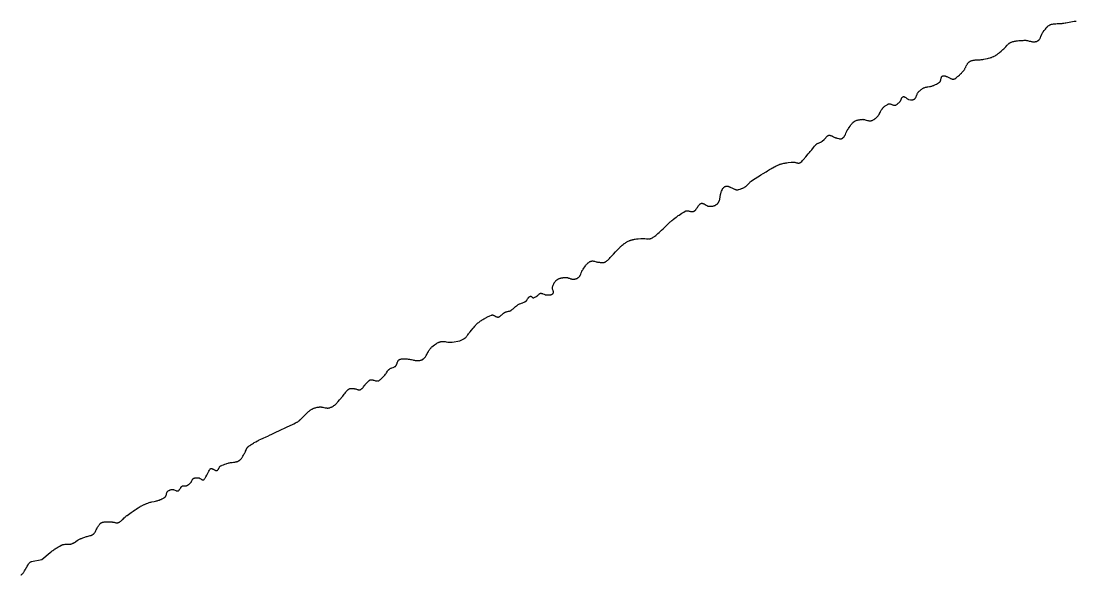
# Model space of a CAD drawing. Header units: millimetres. Extents: x 642261 to 742091, y 6812581 to 6930561.
# Drawn here: x 703291 to 705449, y 6829730 to 6830863 of the extents above; entities that cross this region are included whole.
import ezdxf

# ---------------------------------------------------------------- set-up
doc = ezdxf.new("R2010")
doc.units = ezdxf.units.MM
doc.layers.add('LimiteRegional', color=10, linetype='Continuous')

msp = doc.modelspace()

# ---------------------------------------------------------------- linework, layer by layer
at = {"layer": 'LimiteRegional', "color": 7, "linetype": 'Continuous'}
msp.add_lwpolyline([(703290.1489, 6829730.444), (703290.745, 6829730.717), (703291.043, 6829730.873), (703291.489, 6829731.1351), (703292.079, 6829731.524), (703292.453, 6829731.793), (703293.154, 6829732.355), (703293.484, 6829732.6461), (703294.104, 6829733.2491), (703294.676, 6829733.876), (703295.033, 6829734.306), (703295.696, 6829735.191), (703296.155, 6829735.874), (703296.446, 6829736.3371), (703296.996, 6829737.278), (703297.769, 6829738.715), (703298.764, 6829740.6431), (703299.275, 6829741.5981), (703300.091, 6829743.002), (703300.532, 6829743.6851), (703301.252, 6829744.679), (703301.504, 6829745.012), (703301.993, 6829745.7091), (703302.463, 6829746.44), (703303.362, 6829747.9801), (703305.111, 6829751.174), (703306.023, 6829752.718), (703306.666, 6829753.6911), (703307.001, 6829754.1541), (703307.525, 6829754.8142), (703308.014, 6829755.3611), (703308.268, 6829755.6191), (703308.661, 6829755.984), (703309.282, 6829756.4801), (703309.942, 6829756.908), (703310.289, 6829757.094), (703310.769, 6829757.311), (703311.017, 6829757.406), (703311.399, 6829757.5301), (703311.997, 6829757.6741), (703333.003, 6829761.7322), (703350.269, 6829776.411), (703351.035, 6829777.0551), (703352.588, 6829778.3171), (703354.167, 6829779.5451), (703355.234, 6829780.3461), (703357.401, 6829781.906), (703359.053, 6829783.0401), (703360.166, 6829783.7801), (703362.418, 6829785.222), (703363.557, 6829785.925), (703365.857, 6829787.2951), (703368.185, 6829788.6211), (703369.7499, 6829789.482), (703372.911, 6829791.1501), (703373.696, 6829791.5231), (703374.228, 6829791.7421), (703375.313, 6829792.1171), (703375.865, 6829792.2751), (703376.986, 6829792.537), (703378.127, 6829792.735), (703378.897, 6829792.8371), (703380.456, 6829792.98), (703381.639, 6829793.0451), (703384.025, 6829793.1061), (703387.214, 6829793.1551), (703388.796, 6829793.216), (703390.359, 6829793.331), (703391.132, 6829793.4161), (703392.151, 6829793.5631), (703392.655, 6829793.6531), (703393.403, 6829793.812), (703394.507, 6829794.107), (703395.585, 6829794.479), (703396.114, 6829794.6971), (703396.757, 6829794.9901), (703398.017, 6829795.6341), (703399.249, 6829796.3451), (703400.057, 6829796.849), (703401.649, 6829797.912), (703406.372, 6829801.246), (703407.976, 6829802.2981), (703408.792, 6829802.795), (703409.898, 6829803.418), (703410.46, 6829803.711), (703411.316, 6829804.1211), (703412.189, 6829804.4951), (703412.633, 6829804.666), (703413.962, 6829805.1551), (703416.636, 6829806.101), (703419.323, 6829807.011), (703424.719, 6829808.7571), (703425.74, 6829809.0661), (703427.804, 6829809.62), (703431.955, 6829810.6521), (703433.324, 6829811.031), (703434.003, 6829811.236), (703434.425, 6829811.3781), (703435.242, 6829811.7091), (703436.022, 6829812.1), (703436.523, 6829812.392), (703436.848, 6829812.6011), (703437.48, 6829813.0501), (703438.163, 6829813.602), (703438.602, 6829813.9961), (703439.444, 6829814.844), (703439.848, 6829815.2941), (703440.627, 6829816.2461), (703441.369, 6829817.256), (703441.846, 6829817.959), (703442.763, 6829819.424), (703443.749, 6829821.1451), (703444.385, 6829822.3241), (703445.633, 6829824.7191), (703447.297, 6829827.896), (703448.154, 6829829.4361), (703449.044, 6829830.9171), (703449.505, 6829831.6291), (703450.138, 6829832.545), (703450.464, 6829832.987), (703450.965, 6829833.627), (703451.749, 6829834.5331), (703452.4799, 6829835.277), (703452.859, 6829835.6261), (703453.446, 6829836.118), (703454.055, 6829836.5712), (703454.369, 6829836.7811), (703455.015, 6829837.17), (703455.348, 6829837.348), (703455.86, 6829837.5921), (703456.567, 6829837.875), (703456.932, 6829837.998), (703457.493, 6829838.1571), (703458.368, 6829838.34), (703459.031, 6829838.443), (703460.357, 6829838.619), (703461.686, 6829838.755), (703462.573, 6829838.8271), (703464.348, 6829838.9271), (703465.681, 6829838.969), (703468.347, 6829838.983), (703471.014, 6829838.9301), (703476.336, 6829838.734), (703476.828, 6829838.7051), (703477.813, 6829838.59), (703478.8, 6829838.4141), (703479.459, 6829838.27), (703480.776, 6829837.9461), (703482.531, 6829837.497), (703483.408, 6829837.293), (703484.72, 6829837.048), (703485.592, 6829836.943), (703486.027, 6829836.9121), (703486.678, 6829836.8991), (703487.544, 6829836.949), (703487.976, 6829837.006), (703488.622, 6829837.138), (703489.266, 6829837.329), (703489.587, 6829837.448), (703490.405, 6829837.794), (703490.936, 6829838.0431), (703491.964, 6829838.583), (703492.463, 6829838.8721), (703493.432, 6829839.485), (703494.366, 6829840.1412), (703494.971, 6829840.6), (703496.146, 6829841.561), (703496.999, 6829842.316), (703497.558, 6829842.832), (703498.655, 6829843.888), (703501.866, 6829847.1459), (703503.486, 6829848.752), (703504.5929, 6829849.7871), (703505.158, 6829850.2891), (703506.0231, 6829851.0191), (703506.913, 6829851.7171), (703507.369, 6829852.052), (703515.604, 6829857.971), (703519.762, 6829860.899), (703522.562, 6829862.822), (703523.973, 6829863.773), (703526.104, 6829865.182), (703528.776, 6829866.883), (703530.124, 6829867.7091), (703532.162, 6829868.9161), (703534.22, 6829870.086), (703535.256, 6829870.656), (703537.343, 6829871.7671), (703538.394, 6829872.308), (703539.98, 6829873.1011), (703542.113, 6829874.1231), (703543.188, 6829874.62), (703544.8089, 6829875.3451), (703547.264, 6829876.391), (703548.098, 6829876.724), (703549.782, 6829877.338), (703551.483, 6829877.888), (703552.626, 6829878.2241), (703554.93, 6829878.8391), (703556.089, 6829879.1231), (703558.418, 6829879.6581), (703563.092, 6829880.6871), (703565.425, 6829881.2271), (703567.746, 6829881.8171), (703568.901, 6829882.1381), (703570.622, 6829882.661), (703572.232, 6829883.201), (703573.295, 6829883.585), (703575.397, 6829884.4071), (703576.437, 6829884.845), (703578.494, 6829885.773), (703580.519, 6829886.769), (703581.853, 6829887.47), (703582.735, 6829887.953), (703584.4811, 6829888.956), (703584.943, 6829889.265), (703585.224, 6829889.4921), (703585.401, 6829889.653), (703585.728, 6829889.995), (703585.952, 6829890.268), (703586.352, 6829890.8551), (703586.695, 6829891.489), (703586.897, 6829891.9352), (703587.248, 6829892.873), (703587.476, 6829893.609), (703587.884, 6829895.1361), (703588.242, 6829896.518), (703588.437, 6829897.2052), (703588.767, 6829898.2171), (703589.163, 6829899.193), (703589.392, 6829899.663), (703589.737, 6829900.265), (703589.929, 6829900.555), (703590.241, 6829900.9731), (703590.586, 6829901.37), (703590.772, 6829901.56), (703591.172, 6829901.9221), (703591.387, 6829902.0931), (703591.729, 6829902.3372), (703592.696, 6829902.9331), (703593.342, 6829903.2811), (703593.773, 6829903.4921), (703594.637, 6829903.868), (703595.286, 6829904.112), (703595.719, 6829904.258), (703596.586, 6829904.512), (703597.888, 6829904.8121), (703598.758, 6829904.9651), (703599.338, 6829905.0501), (703600.499, 6829905.185), (703600.89, 6829905.206), (703601.151, 6829905.2001), (703601.674, 6829905.146), (703601.936, 6829905.1), (703602.459, 6829904.972), (703602.983, 6829904.8031), (703603.332, 6829904.671), (703604.032, 6829904.37), (703607.179, 6829902.8011), (703607.877, 6829902.502), (703608.226, 6829902.3711), (703608.749, 6829902.2051), (703609.446, 6829902.0481), (703609.793, 6829902.0021), (703610.314, 6829901.9799), (703610.835, 6829902.0201), (703611.095, 6829902.0651), (703611.592, 6829902.2001), (703611.908, 6829902.32), (703612.113, 6829902.4131), (703612.509, 6829902.6291), (703612.795, 6829902.815), (703613.339, 6829903.2431), (703613.85, 6829903.738), (703614.175, 6829904.1011), (703614.793, 6829904.89), (703615.235, 6829905.5271), (703616.081, 6829906.873), (703617.184, 6829908.699), (703617.751, 6829909.572), (703618.341, 6829910.388), (703618.649, 6829910.7671), (703619.076, 6829911.235), (703619.297, 6829911.4521), (703619.639, 6829911.7521), (703620.18, 6829912.1411), (703620.56, 6829912.355), (703620.757, 6829912.4481), (703621.061, 6829912.5671), (703621.364, 6829912.66), (703621.995, 6829912.79), (703622.656, 6829912.8551), (703623.111, 6829912.87), (703624.046, 6829912.848), (703625.005, 6829912.7851), (703626.299, 6829912.6949), (703626.9441, 6829912.669), (703627.898, 6829912.681), (703628.365, 6829912.7191), (703628.975, 6829912.8121), (703629.273, 6829912.8791), (703629.71, 6829913.0089), (703630.134, 6829913.178), (703630.341, 6829913.279), (703631.283, 6829913.7951), (703631.897, 6829914.1631), (703633.094, 6829914.949), (703633.678, 6829915.3661), (703634.815, 6829916.242), (703635.915, 6829917.17), (703636.629, 6829917.8131), (703638.013, 6829919.1481), (703638.254, 6829919.408), (703638.68, 6829919.963), (703639.043, 6829920.5611), (703639.257, 6829920.9771), (703639.637, 6829921.844), (703639.981, 6829922.736), (703640.443, 6829923.9301), (703640.698, 6829924.5141), (703640.982, 6829925.082), (703641.138, 6829925.357), (703641.394, 6829925.7581), (703641.781, 6829926.265), (703641.997, 6829926.5051), (703642.353, 6829926.8451), (703642.75, 6829927.1611), (703642.966, 6829927.3081), (703643.327, 6829927.53), (703644.056, 6829927.9171), (703644.795, 6829928.233), (703645.293, 6829928.407), (703645.626, 6829928.5081), (703646.297, 6829928.6771), (703647.056, 6829928.819), (703647.564, 6829928.89), (703648.584, 6829928.9801), (703649.094, 6829929.005), (703650.114, 6829929.023), (703653.132, 6829928.9741), (703653.577, 6829928.943), (703653.878, 6829928.8941), (703654.484, 6829928.7331), (703654.791, 6829928.6251), (703655.408, 6829928.361), (703656.029, 6829928.0431), (703656.445, 6829927.807), (703657.278, 6829927.2951), (703658.109, 6829926.753), (703659.208, 6829926.0331), (703659.751, 6829925.695), (703660.553, 6829925.2372), (703660.947, 6829925.0392), (703661.464, 6829924.815), (703661.719, 6829924.7221), (703662.097, 6829924.6111), (703662.65, 6829924.5131), (703663.128, 6829924.5041), (703663.361, 6829924.53), (703663.704, 6829924.6101), (703664.038, 6829924.7431), (703664.201, 6829924.83), (703664.52, 6829925.049), (703664.676, 6829925.181), (703664.905, 6829925.409), (703665.24, 6829925.785), (703665.869, 6829926.5441), (703666.447, 6829927.312), (703666.808, 6829927.8291), (703667.479, 6829928.8721), (703667.946, 6829929.661), (703668.812, 6829931.254), (703670.456, 6829934.466), (703671.337, 6829936.0681), (703672.007, 6829937.246), (703673.305, 6829939.623), (703675.0109, 6829942.806), (703675.884, 6829944.387), (703676.787, 6829945.9529), (703677.254, 6829946.7281), (703677.355, 6829946.8831), (703677.574, 6829947.1571), (703677.813, 6829947.3841), (703677.983, 6829947.51), (703678.347, 6829947.706), (703678.64, 6829947.8071), (703678.845, 6829947.853), (703679.275, 6829947.8971), (703679.499, 6829947.8971), (703679.967, 6829947.8561), (703680.456, 6829947.7641), (703680.794, 6829947.678), (703681.493, 6829947.453), (703682.3109, 6829947.1281), (703682.872, 6829946.8791), (703684.021, 6829946.326), (703686.363, 6829945.1581), (703687.52, 6829944.6311), (703688.274, 6829944.33), (703688.643, 6829944.2001), (703689.186, 6829944.0352), (703689.887, 6829943.8781), (703690.225, 6829943.832), (703690.716, 6829943.8051), (703691.185, 6829943.835), (703691.411, 6829943.8741), (703691.842, 6829944), (703692.048, 6829944.09), (703692.343, 6829944.259), (703692.664, 6829944.494), (703692.868, 6829944.667), (703693.255, 6829945.0491), (703693.438, 6829945.2571), (703693.788, 6829945.7011), (703694.117, 6829946.179), (703694.3271, 6829946.513), (703694.73, 6829947.213), (703695.309, 6829948.3141), (703696.081, 6829949.8051), (703696.487, 6829950.528), (703696.918, 6829951.219), (703697.147, 6829951.548), (703697.508, 6829952.015), (703698.03, 6829952.5819), (703698.311, 6829952.8371), (703698.761, 6829953.1791), (703699.249, 6829953.468), (703699.508, 6829953.59), (703701.143, 6829954.2881), (703702.242, 6829954.743), (703704.456, 6829955.625), (703707.814, 6829956.883), (703710.072, 6829957.6751), (703711.583, 6829958.182), (703714.617, 6829959.146), (703715.437, 6829959.3801), (703715.987, 6829959.521), (703717.098, 6829959.767), (703718.783, 6829960.063), (703719.916, 6829960.2231), (703722.199, 6829960.484), (703725.253, 6829960.794), (703726.775, 6829960.97), (703728.287, 6829961.1851), (703729.0381, 6829961.3111), (703730.529, 6829961.613), (703731.267, 6829961.793), (703732.362, 6829962.1051), (703733.325, 6829962.429), (703733.801, 6829962.6101), (703734.509, 6829962.906), (703735.556, 6829963.41), (703736.583, 6829963.9922), (703737.088, 6829964.3141), (703737.657, 6829964.709), (703738.023, 6829964.9831), (703738.725, 6829965.5531), (703739.061, 6829965.8491), (703739.707, 6829966.4611), (703740.319, 6829967.099), (703740.711, 6829967.5371), (703741.455, 6829968.442), (703742.241, 6829969.4991), (703742.739, 6829970.2231), (703743.686, 6829971.709), (703744.587, 6829973.23), (703745.759, 6829975.2811), (703746.348, 6829976.305), (703747.255, 6829977.823), (703747.726, 6829978.569), (703748.047, 6829979.089), (703748.636, 6829980.164), (703749.1689, 6829981.2781), (703749.501, 6829982.0361), (703750.127, 6829983.5771), (703750.94, 6829985.6421), (703751.362, 6829986.661), (703751.807, 6829987.6611), (703752.043, 6829988.1511), (703752.546, 6829989.107), (703752.816, 6829989.5719), (703753.248, 6829990.2479), (703753.883, 6829991.1061), (703754.227, 6829991.515), (703754.783, 6829992.0991), (703755.39, 6829992.647), (703755.713, 6829992.905), (703757.325, 6829994.1151), (703758.409, 6829994.8991), (703760.596, 6829996.4181), (703761.7, 6829997.1541), (703763.926, 6829998.582), (703766.176, 6829999.955), (703767.687, 6830000.842), (703770.736, 6830002.555), (703774.202, 6830004.397), (703776.532, 6830005.583), (703778.092, 6830006.3581), (703781.226, 6830007.875), (703785.956, 6830010.0921), (703792.289, 6830013), (703795.457, 6830014.4601), (703800.198, 6830016.687), (703802.56, 6830017.8291), (703808.067, 6830020.4811), (703811.753, 6830022.216), (703819.15, 6830025.6321), (703833.965, 6830032.392), (703841.339, 6830035.82), (703846.229, 6830038.1501), (703848.664, 6830039.334), (703852.3, 6830041.1371), (703853.768, 6830041.9181), (703854.72, 6830042.474), (703855.345, 6830042.859), (703856.568, 6830043.662), (703857.466, 6830044.2921), (703858.055, 6830044.724), (703859.214, 6830045.6161), (703860.907, 6830047.0159), (703862.01, 6830047.9861), (703862.736, 6830048.647), (703864.167, 6830049.999), (703865.751, 6830051.5611), (703868.875, 6830054.766), (703871.651, 6830057.647), (703873.0559, 6830059.0791), (703875.202, 6830061.1921), (703876.668, 6830062.5671), (703877.414, 6830063.241), (703878.552, 6830064.233), (703880.108, 6830065.5151), (703880.905, 6830066.1361), (703882.125, 6830067.04), (703883.378, 6830067.9081), (703884.018, 6830068.3281), (703885.326, 6830069.136), (703885.994, 6830069.523), (703887.017, 6830070.0821), (703887.495, 6830070.3279), (703888.459, 6830070.784), (703889.431, 6830071.1941), (703890.083, 6830071.4431), (703891.396, 6830071.8921), (703892.387, 6830072.1871), (703893.051, 6830072.366), (703894.385, 6830072.688), (703896.397, 6830073.0931), (703897.744, 6830073.3251), (703900.443, 6830073.734), (703901.257, 6830073.827), (703901.801, 6830073.864), (703902.893, 6830073.8811), (703903.441, 6830073.8651), (703904.54, 6830073.787), (703905.644, 6830073.657), (703906.381, 6830073.547), (703907.859, 6830073.2831), (703910.081, 6830072.82), (703913.0451, 6830072.2001), (703914.523, 6830071.9411), (703915.997, 6830071.747), (703916.732, 6830071.681), (703917.83, 6830071.63), (703918.803, 6830071.6391), (703919.288, 6830071.665), (703920.013, 6830071.734), (703921.095, 6830071.909), (703921.813, 6830072.0781), (703922.17, 6830072.179), (703922.705, 6830072.3531), (703923.36, 6830072.5911), (703924.648, 6830073.11), (703925.906, 6830073.682), (703926.728, 6830074.093), (703927.269, 6830074.38), (703928.332, 6830074.9821), (703929.499, 6830075.705), (703930.26, 6830076.2121), (703930.759, 6830076.561), (703931.74, 6830077.2831), (703932.459, 6830077.847), (703933.855, 6830079.026), (703935.193, 6830080.2691), (703936.054, 6830081.1311), (703936.613, 6830081.7191), (703937.697, 6830082.928), (703939.306, 6830084.807), (703942.474, 6830088.58), (703948.733, 6830096.1481), (703951.893, 6830099.9151), (703952.517, 6830100.676), (703953.673, 6830102.2011), (703955.143, 6830104.2301), (703955.903, 6830105.238), (703956.713, 6830106.238), (703957.143, 6830106.734), (703958.072, 6830107.717), (703958.576, 6830108.203), (703959.391, 6830108.925), (703960.285, 6830109.637), (703960.765, 6830109.989), (703961.189, 6830110.2751), (703961.471, 6830110.446), (703962.037, 6830110.748), (703962.321, 6830110.88), (703962.887, 6830111.105), (703963.455, 6830111.2841), (703963.833, 6830111.3801), (703964.59, 6830111.5212), (703965.443, 6830111.609), (703966.0109, 6830111.633), (703967.149, 6830111.6149), (703968.287, 6830111.539), (703969.805, 6830111.402), (703970.563, 6830111.342), (703971.7, 6830111.288), (703972.269, 6830111.2872), (703972.777, 6830111.2771), (703973.115, 6830111.251), (703973.792, 6830111.157), (703974.131, 6830111.091), (703974.809, 6830110.9271), (703975.4871, 6830110.727), (703976.842, 6830110.259), (703978.65, 6830109.5931), (703979.554, 6830109.2911), (703980.457, 6830109.0371), (703980.909, 6830108.934), (703981.811, 6830108.7921), (703982.263, 6830108.7571), (703982.939, 6830108.759), (703983.54, 6830108.82), (703983.84, 6830108.873), (703984.291, 6830108.9851), (703984.966, 6830109.228), (703985.416, 6830109.444), (703985.641, 6830109.57), (703985.978, 6830109.7802), (703986.488, 6830110.131), (703987.438, 6830110.85), (703988.305, 6830111.592), (703988.842, 6830112.098), (703989.184, 6830112.4391), (703989.833, 6830113.1291), (703990.295, 6830113.654), (703991.165, 6830114.716), (703993.601, 6830117.9381), (703994.444, 6830118.9981), (703994.887, 6830119.5211), (703995.588, 6830120.2941), (703998.9899, 6830123.8671), (704000.712, 6830125.634), (704002.461, 6830127.375), (704003.348, 6830128.2341), (704003.528, 6830128.398), (704003.901, 6830128.69), (704004.29, 6830128.9381), (704004.559, 6830129.0781), (704005.117, 6830129.305), (704005.552, 6830129.43), (704005.849, 6830129.493), (704006.461, 6830129.5741), (704006.775, 6830129.594), (704007.418, 6830129.5941), (704008.078, 6830129.5461), (704008.527, 6830129.491), (704009.445, 6830129.3322), (704010.502, 6830129.089), (704011.218, 6830128.899), (704012.67, 6830128.473), (704014.622, 6830127.8811), (704015.594, 6830127.604), (704017.035, 6830127.249), (704017.976, 6830127.0731), (704018.44, 6830127.0071), (704019.124, 6830126.943), (704020.012, 6830126.9281), (704020.445, 6830126.954), (704021.079, 6830127.041), (704021.692, 6830127.1901), (704021.99, 6830127.29), (704022.567, 6830127.5421), (704022.847, 6830127.696), (704023.253, 6830127.9641), (704024.88, 6830129.199), (704025.937, 6830130.053), (704026.629, 6830130.635), (704027.988, 6830131.8291), (704028.984, 6830132.75), (704029.638, 6830133.375), (704030.925, 6830134.65), (704032.803, 6830136.6229), (704034.025, 6830137.9741), (704034.827, 6830138.8901), (704036.407, 6830140.7541), (704037.19, 6830141.7591), (704037.681, 6830142.451), (704038.608, 6830143.87), (704040.381, 6830146.743), (704041.304, 6830148.138), (704041.959, 6830149.0331), (704042.303, 6830149.4671), (704042.844, 6830150.097), (704043.231, 6830150.497), (704043.502, 6830150.748), (704044.075, 6830151.2161), (704044.375, 6830151.434), (704045.001, 6830151.8401), (704045.656, 6830152.211), (704046.108, 6830152.44), (704047.041, 6830152.865), (704047.761, 6830153.158), (704049.237, 6830153.698), (704052.21, 6830154.7271), (704053.639, 6830155.29), (704054.548, 6830155.7089), (704054.985, 6830155.9361), (704055.617, 6830156.3021), (704056.214, 6830156.702), (704056.499, 6830156.916), (704056.939, 6830157.3001), (704057.212, 6830157.58), (704057.71, 6830158.194), (704057.938, 6830158.526), (704058.358, 6830159.2311), (704058.735, 6830159.987), (704058.967, 6830160.5131), (704059.396, 6830161.6091), (704059.986, 6830163.3191), (704060.505, 6830164.8511), (704060.777, 6830165.605), (704061.219, 6830166.702), (704061.5431, 6830167.4011), (704061.716, 6830167.7391), (704061.992, 6830168.228), (704062.446, 6830168.9161), (704062.897, 6830169.477), (704063.141, 6830169.737), (704063.533, 6830170.099), (704063.956, 6830170.4261), (704064.181, 6830170.575), (704064.657, 6830170.8421), (704064.91, 6830170.961), (704065.307, 6830171.1171), (704065.721, 6830171.2571), (704066.5491, 6830171.502), (704067.378, 6830171.704), (704067.931, 6830171.8181), (704069.037, 6830172.0011), (704069.867, 6830172.1021), (704071.529, 6830172.233), (704073.191, 6830172.294), (704076.516, 6830172.342), (704077.716, 6830172.341), (704078.517, 6830172.313), (704080.118, 6830172.203), (704080.919, 6830172.1221), (704082.522, 6830171.916), (704084.125, 6830171.6611), (704085.193, 6830171.469), (704087.331, 6830171.0471), (704089.47, 6830170.596), (704092.3211, 6830169.9941), (704093.746, 6830169.711), (704095.884, 6830169.3291), (704096.952, 6830169.1651), (704098.376, 6830168.9811), (704099.088, 6830168.906), (704100.156, 6830168.818), (704101.757, 6830168.746), (704103.179, 6830168.7521), (704103.89, 6830168.782), (704104.956, 6830168.863), (704106.022, 6830168.9911), (704106.554, 6830169.074), (704107.619, 6830169.278), (704108.1511, 6830169.4), (704108.949, 6830169.6101), (704109.376, 6830169.7381), (704110.203, 6830170.031), (704110.996, 6830170.369), (704111.505, 6830170.619), (704112.482, 6830171.1741), (704113.18, 6830171.637), (704113.629, 6830171.9661), (704114.492, 6830172.672), (704114.906, 6830173.048), (704115.704, 6830173.841), (704116.463, 6830174.686), (704116.9489, 6830175.2761), (704117.879, 6830176.5121), (704118.869, 6830177.9821), (704119.502, 6830179), (704120.718, 6830181.107), (704121.896, 6830183.277), (704123.46, 6830186.198), (704124.259, 6830187.6441), (704125.083, 6830189.0671), (704125.507, 6830189.7651), (704126.161, 6830190.793), (704127.072, 6830192.1191), (704127.548, 6830192.7592), (704128.289, 6830193.6871), (704129.067, 6830194.573), (704129.47, 6830194.9981), (704130.311, 6830195.8101), (704130.748, 6830196.1951), (704131.4271, 6830196.7471), (704136.382, 6830200.622), (704138.066, 6830201.882), (704138.92, 6830202.4921), (704140.654, 6830203.6581), (704141.5359, 6830204.208), (704142.883, 6830204.982), (704144.105, 6830205.6121), (704144.726, 6830205.9051), (704145.67, 6830206.3122), (704146.631, 6830206.6801), (704147.118, 6830206.8479), (704148.106, 6830207.15), (704148.607, 6830207.2841), (704149.368, 6830207.461), (704150.222, 6830207.62), (704150.792, 6830207.7022), (704151.934, 6830207.812), (704152.507, 6830207.8431), (704153.6531, 6830207.86), (704154.802, 6830207.824), (704155.568, 6830207.774), (704157.103, 6830207.6259), (704158.256, 6830207.48), (704160.5619, 6830207.1321), (704163.636, 6830206.6491), (704165.17, 6830206.44), (704166.701, 6830206.279), (704167.465, 6830206.222), (704168.99, 6830206.166), (704169.751, 6830206.1731), (704170.889, 6830206.2321), (704172.023, 6830206.3571), (704172.589, 6830206.446), (704188.299, 6830209.2081), (704196.858, 6830213.304), (704197.417, 6830213.59), (704197.779, 6830213.796), (704198.476, 6830214.243), (704198.813, 6830214.4821), (704199.464, 6830214.9911), (704200.088, 6830215.537), (704200.49, 6830215.919), (704201.264, 6830216.7241), (704202.093, 6830217.685), (704202.626, 6830218.3521), (704203.657, 6830219.7321), (704204.659, 6830221.1501), (704205.987, 6830223.0481), (704206.662, 6830223.9811), (704207.706, 6830225.3351), (704208.248, 6830225.984), (704209.598, 6830227.5691), (704212.246, 6830230.7671), (704215.751, 6830235.055), (704217.531, 6830237.1961), (704219.353, 6830239.327), (704220.284, 6830240.387), (704221.28, 6830241.478), (704221.959, 6830242.19), (704223.351, 6830243.5761), (704224.064, 6830244.25), (704225.52, 6830245.5641), (704227.016, 6830246.831), (704228.034, 6830247.651), (704228.721, 6830248.186), (704230.116, 6830249.232), (704230.911, 6830249.806), (704232.524, 6830250.9221), (704234.164, 6830251.999), (704235.272, 6830252.696), (704237.517, 6830254.0401), (704239.224, 6830255.007), (704240.371, 6830255.6321), (704242.685, 6830256.84), (704243.85, 6830257.424), (704246.193, 6830258.5511), (704248.545, 6830259.6281), (704250.117, 6830260.3201), (704253.258, 6830261.648), (704253.774, 6830261.821), (704254.122, 6830261.8971), (704254.355, 6830261.93), (704254.826, 6830261.959), (704255.183, 6830261.949), (704255.422, 6830261.928), (704255.903, 6830261.8561), (704256.632, 6830261.676), (704257.122, 6830261.515), (704258.11, 6830261.1111), (704258.856, 6830260.752), (704260.355, 6830259.95), (704262.351, 6830258.8621), (704263.34, 6830258.383), (704263.994, 6830258.1091), (704264.319, 6830257.989), (704264.8041, 6830257.8341), (704265.444, 6830257.6801), (704265.761, 6830257.628), (704266.233, 6830257.585), (704266.699, 6830257.5871), (704266.931, 6830257.6071), (704267.389, 6830257.685), (704267.615, 6830257.744), (704267.952, 6830257.8601), (704268.501, 6830258.095), (704268.86, 6830258.269), (704269.566, 6830258.6531), (704269.913, 6830258.8621), (704270.595, 6830259.311), (704271.264, 6830259.7961), (704271.704, 6830260.137), (704272.57, 6830260.8531), (704273.211, 6830261.414), (704274.479, 6830262.5711), (704276.164, 6830264.124), (704277.014, 6830264.8751), (704277.876, 6830265.591), (704278.313, 6830265.932), (704279.201, 6830266.571), (704279.654, 6830266.8661), (704280.345, 6830267.273), (704281.052, 6830267.633), (704281.413, 6830267.793), (704281.795, 6830267.9471), (704282.583, 6830268.2211), (704283.396, 6830268.4591), (704283.95, 6830268.601), (704285.079, 6830268.857), (704286.227, 6830269.092), (704287.766, 6830269.4081), (704288.53, 6830269.5811), (704289.661, 6830269.874), (704290.216, 6830270.042), (704291.2979, 6830270.4321), (704291.821, 6830270.659), (704292.581, 6830271.0481), (704293.182, 6830271.4), (704294.355, 6830272.157), (704295.494, 6830272.9761), (704296.237, 6830273.5511), (704297.69, 6830274.7561), (704299.818, 6830276.653), (704302.627, 6830279.2131), (704304.052, 6830280.4481), (704305.507, 6830281.619), (704306.251, 6830282.1731), (704307.392, 6830282.9541), (704307.967, 6830283.3101), (704309.157, 6830283.965), (704310.394, 6830284.553), (704311.24, 6830284.9159), (704312.969, 6830285.5881), (704314.731, 6830286.217), (704317.091, 6830287.047), (704318.261, 6830287.48), (704319.985, 6830288.1801), (704320.827, 6830288.562), (704321.922, 6830289.113), (704322.456, 6830289.4101), (704323.238, 6830289.8841), (704323.995, 6830290.3981), (704324.363, 6830290.67), (704324.585, 6830290.8519), (704324.987, 6830291.2481), (704325.339, 6830291.683), (704325.551, 6830291.992), (704325.933, 6830292.646), (704326.439, 6830293.6911), (704327.103, 6830295.1281), (704327.479, 6830295.832), (704327.913, 6830296.507), (704328.159, 6830296.8301), (704328.571, 6830297.289), (704329.322, 6830298.0051), (704329.704, 6830298.3391), (704330.288, 6830298.806), (704330.886, 6830299.231), (704331.191, 6830299.4261), (704331.815, 6830299.78), (704332.134, 6830299.9381), (704332.623, 6830300.151), (704332.8871, 6830300.2311), (704333.064, 6830300.258), (704333.42, 6830300.253), (704333.598, 6830300.2242), (704333.957, 6830300.118), (704334.317, 6830299.9552), (704334.558, 6830299.8201), (704335.041, 6830299.4971), (704335.404, 6830299.219), (704336.131, 6830298.611), (704337.099, 6830297.8002), (704337.581, 6830297.443), (704338.06, 6830297.1461), (704338.299, 6830297.027), (704338.615, 6830296.9061), (704338.773, 6830296.8621), (704339.008, 6830296.8211), (704339.36, 6830296.819), (704339.708, 6830296.8971), (704339.881, 6830296.9681), (704340.653, 6830297.353), (704342.177, 6830298.192), (704343.68, 6830299.1071), (704344.672, 6830299.749), (704346.638, 6830301.087), (704347.301, 6830301.593), (704347.719, 6830301.955), (704348.517, 6830302.7151), (704349.555, 6830303.7511), (704350.087, 6830304.252), (704350.642, 6830304.728), (704350.931, 6830304.9521), (704351.54, 6830305.367), (704351.862, 6830305.5551), (704352.371, 6830305.808), (704352.824, 6830305.985), (704353.127, 6830306.0771), (704353.734, 6830306.202), (704354.039, 6830306.237), (704354.649, 6830306.2561), (704355.262, 6830306.2141), (704355.671, 6830306.155), (704356.493, 6830305.974), (704357.11, 6830305.7931), (704357.523, 6830305.653), (704358.349, 6830305.3409), (704360.834, 6830304.292), (704362.078, 6830303.813), (704362.907, 6830303.551), (704363.321, 6830303.444), (704363.941, 6830303.319), (704364.561, 6830303.2431), (704364.87, 6830303.226), (704365.533, 6830303.1981), (704366.8639, 6830303.11), (704369.544, 6830302.9221), (704370.887, 6830302.8871), (704371.783, 6830302.909), (704372.231, 6830302.937), (704372.902, 6830303.003), (704373.907, 6830303.166), (704374.798, 6830303.385), (704375.242, 6830303.524), (704375.908, 6830303.773), (704376.571, 6830304.073), (704376.902, 6830304.244), (704377.562, 6830304.63), (704377.891, 6830304.846), (704378.383, 6830305.2), (704378.857, 6830305.606), (704379.123, 6830305.89), (704379.28, 6830306.0851), (704379.546, 6830306.486), (704379.705, 6830306.797), (704379.794, 6830307.0101), (704379.93, 6830307.445), (704379.98, 6830307.6671), (704380.042, 6830308.1221), (704380.061, 6830308.587), (704380.051, 6830308.904), (704379.983, 6830309.5491), (704379.841, 6830310.293), (704379.715, 6830310.7971), (704379.405, 6830311.8211), (704378.326, 6830314.9359), (704378.031, 6830315.961), (704377.915, 6830316.466), (704377.802, 6830317.128), (704377.767, 6830317.454), (704377.744, 6830317.936), (704377.76, 6830318.4081), (704377.784, 6830318.641), (704377.867, 6830319.0961), (704377.927, 6830319.3191), (704378.042, 6830319.648), (704378.62, 6830321.1181), (704379.386, 6830323.0741), (704379.783, 6830324.044), (704380.418, 6830325.4851), (704380.761, 6830326.197), (704381.249, 6830327.134), (704381.509, 6830327.596), (704381.922, 6830328.283), (704382.599, 6830329.2941), (704383.265, 6830330.1701), (704383.624, 6830330.6), (704384.196, 6830331.233), (704384.812, 6830331.852), (704385.138, 6830332.1551), (704385.826, 6830332.7501), (704386.19, 6830333.0422), (704386.76, 6830333.4701), (704387.51, 6830333.9941), (704388.011, 6830334.3221), (704389.013, 6830334.932), (704389.514, 6830335.2129), (704390.518, 6830335.7321), (704391.522, 6830336.195), (704392.192, 6830336.474), (704393.532, 6830336.963), (704394.035, 6830337.1251), (704395.041, 6830337.413), (704396.047, 6830337.659), (704396.718, 6830337.801), (704398.06, 6830338.0341), (704399.066, 6830338.169), (704399.737, 6830338.2421), (704401.077, 6830338.349), (704403.085, 6830338.4291), (704404.422, 6830338.438), (704407.09, 6830338.384), (704407.522, 6830338.3592), (704408.388, 6830338.248), (704409.253, 6830338.0679), (704409.83, 6830337.916), (704410.984, 6830337.5531), (704412.714, 6830336.92), (704414.253, 6830336.344), (704415.022, 6830336.074), (704416.176, 6830335.721), (704416.945, 6830335.5321), (704417.329, 6830335.4561), (704417.906, 6830335.366), (704418.772, 6830335.295), (704420.427, 6830335.2671), (704421.255, 6830335.2781), (704422.496, 6830335.339), (704423.738, 6830335.4671), (704424.359, 6830335.5611), (704425.187, 6830335.7221), (704425.601, 6830335.818), (704426.222, 6830335.985), (704427.153, 6830336.2881), (704427.981, 6830336.616), (704428.394, 6830336.802), (704429.015, 6830337.11), (704429.946, 6830337.642), (704430.877, 6830338.2621), (704431.342, 6830338.6081), (704431.899, 6830339.061), (704432.244, 6830339.371), (704432.876, 6830340.009), (704433.165, 6830340.336), (704433.6921, 6830341.005), (704434.159, 6830341.691), (704434.441, 6830342.158), (704434.941, 6830343.109), (704435.269, 6830343.835), (704435.47, 6830344.3241), (704435.839, 6830345.3109), (704436.828, 6830348.291), (704437.363, 6830349.758), (704437.773, 6830350.7152), (704438.001, 6830351.185), (704438.378, 6830351.878), (704438.802, 6830352.5541), (704439.034, 6830352.8851), (704440.154, 6830354.474), (704440.885, 6830355.557), (704442.325, 6830357.755), (704444.255, 6830360.6891), (704445.246, 6830362.129), (704446.267, 6830363.5331), (704446.793, 6830364.2181), (704447.88, 6830365.544), (704448.443, 6830366.183), (704449.318, 6830367.107), (704450.127, 6830367.8881), (704450.544, 6830368.263), (704451.186, 6830368.8061), (704452.188, 6830369.5721), (704453.242, 6830370.274), (704453.789, 6830370.6), (704454.542, 6830371.0061), (704454.928, 6830371.197), (704455.52, 6830371.467), (704456.438, 6830371.835), (704457.03, 6830372.029), (704457.425, 6830372.1331), (704458.215, 6830372.2841), (704458.611, 6830372.333), (704459.403, 6830372.382), (704460.196, 6830372.371), (704460.7251, 6830372.334), (704461.785, 6830372.1991), (704462.58, 6830372.052), (704463.111, 6830371.9351), (704464.173, 6830371.6691), (704467.364, 6830370.7482), (704468.961, 6830370.321), (704470.026, 6830370.0861), (704470.559, 6830369.9899), (704471.357, 6830369.8791), (704472.156, 6830369.8131), (704472.555, 6830369.799), (704473.595, 6830369.751), (704474.293, 6830369.692), (704475.698, 6830369.531), (704478.522, 6830369.1801), (704479.931, 6830369.069), (704480.865, 6830369.047), (704481.33, 6830369.056), (704482.025, 6830369.098), (704482.945, 6830369.216), (704483.401, 6830369.3051), (704484.081, 6830369.4801), (704484.755, 6830369.71), (704485.089, 6830369.8461), (704485.752, 6830370.1671), (704486.081, 6830370.351), (704486.57, 6830370.661), (704487.343, 6830371.198), (704488.814, 6830372.2912), (704490.196, 6830373.4081), (704491.073, 6830374.1651), (704491.64, 6830374.6741), (704492.736, 6830375.7042), (704493.918, 6830376.877), (704494.681, 6830377.6671), (704496.162, 6830379.2619), (704500.4899, 6830384.1111), (704501.985, 6830385.7271), (704502.758, 6830386.531), (704506.837, 6830390.7801), (704512.251, 6830396.461), (704515.001, 6830399.28), (704516.601, 6830400.861), (704517.413, 6830401.635), (704518.647, 6830402.774), (704520.538, 6830404.4311), (704522.482, 6830406.021), (704523.476, 6830406.79), (704524.8259, 6830407.7851), (704525.511, 6830408.2701), (704526.553, 6830408.9801), (704528.15, 6830410.006), (704529.605, 6830410.877), (704530.345, 6830411.298), (704531.472, 6830411.91), (704533.203, 6830412.7831), (704534.982, 6830413.6), (704535.891, 6830413.9881), (704536.814, 6830414.357), (704537.43, 6830414.588), (704538.665, 6830415.019), (704540.523, 6830415.587), (704541.765, 6830415.919), (704542.594, 6830416.1209), (704544.256, 6830416.481), (704546.131, 6830416.826), (704547.383, 6830417.025), (704549.892, 6830417.36), (704551.149, 6830417.5021), (704553.666, 6830417.749), (704558.706, 6830418.175), (704561.227, 6830418.399), (704561.856, 6830418.444), (704562.276, 6830418.46), (704563.119, 6830418.4601), (704564.389, 6830418.3931), (704565.237, 6830418.3111), (704566.938, 6830418.0891), (704570.345, 6830417.5791), (704572.044, 6830417.388), (704573.172, 6830417.319), (704573.7351, 6830417.3072), (704574.577, 6830417.323), (704575.695, 6830417.4151), (704576.252, 6830417.497), (704577.083, 6830417.667), (704577.911, 6830417.9021), (704578.323, 6830418.0451), (704579.154, 6830418.367), (704579.699, 6830418.593), (704580.77, 6830419.0719), (704582.329, 6830419.855), (704583.339, 6830420.416), (704584.001, 6830420.806), (704585.297, 6830421.622), (704586.718, 6830422.5941), (704587.645, 6830423.269), (704589.459, 6830424.675), (704590.349, 6830425.4031), (704592.104, 6830426.895), (704593.835, 6830428.4239), (704596.131, 6830430.49), (704597.282, 6830431.524), (704599.769, 6830433.79), (704601.398, 6830435.3171), (704604.607, 6830438.4001), (704607.777, 6830441.504), (704612.002, 6830445.644), (704614.136, 6830447.701), (704617.394, 6830450.756), (704619.056, 6830452.2631), (704620.0969, 6830453.186), (704622.201, 6830455.0011), (704624.3331, 6830456.7761), (704625.77, 6830457.938), (704628.677, 6830460.211), (704630.886, 6830461.874), (704632.371, 6830462.9631), (704635.37, 6830465.094), (704636.883, 6830466.1381), (704639.933, 6830468.1841), (704643.012, 6830470.1751), (704645.08, 6830471.474), (704646.464, 6830472.328), (704649.246, 6830474.0069), (704649.806, 6830474.3041), (704650.19, 6830474.4691), (704650.45, 6830474.5651), (704650.981, 6830474.725), (704651.388, 6830474.8189), (704652.22, 6830474.944), (704653.075, 6830474.995), (704653.656, 6830474.992), (704654.84, 6830474.9121), (704655.743, 6830474.798), (704656.35, 6830474.702), (704657.572, 6830474.4751), (704658.797, 6830474.221), (704660.42, 6830473.8831), (704661.223, 6830473.729), (704662.407, 6830473.5381), (704662.988, 6830473.466), (704664.125, 6830473.3849), (704664.677, 6830473.3821), (704665.484, 6830473.4321), (704666.261, 6830473.557), (704666.637, 6830473.65), (704666.884, 6830473.726), (704667.367, 6830473.907), (704667.835, 6830474.1281), (704668.14, 6830474.297), (704668.734, 6830474.6801), (704669.164, 6830475.0071), (704669.446, 6830475.2411), (704669.994, 6830475.7491), (704670.262, 6830476.0211), (704670.786, 6830476.598), (704671.296, 6830477.213), (704671.629, 6830477.6431), (704672.281, 6830478.542), (704672.998, 6830479.602), (704674.401, 6830481.814), (704675.648, 6830483.7881), (704676.283, 6830484.745), (704676.932, 6830485.6671), (704677.263, 6830486.11), (704677.941, 6830486.9551), (704678.289, 6830487.3541), (704678.824, 6830487.9171), (704679.565, 6830488.5951), (704679.948, 6830488.9), (704680.54, 6830489.309), (704681.155, 6830489.6571), (704681.472, 6830489.8071), (704682.125, 6830490.053), (704682.462, 6830490.148), (704682.98, 6830490.255), (704683.55, 6830490.3151), (704683.93, 6830490.3201), (704684.183, 6830490.3091), (704684.692, 6830490.254), (704685.073, 6830490.1861), (704685.838, 6830489.9871), (704686.604, 6830489.713), (704687.116, 6830489.4931), (704688.141, 6830488.983), (704688.912, 6830488.55), (704690.457, 6830487.603), (704692.522, 6830486.305), (704693.557, 6830485.701), (704694.592, 6830485.1611), (704695.11, 6830484.924), (704695.801, 6830484.6481), (704696.146, 6830484.5311), (704696.664, 6830484.3821), (704697.441, 6830484.227), (704697.959, 6830484.175), (704698.218, 6830484.1651), (704698.606, 6830484.172), (704701.93, 6830484.3261), (704703.625, 6830484.443), (704705.33, 6830484.6331), (704706.183, 6830484.766), (704707.318, 6830484.993), (704707.883, 6830485.13), (704708.729, 6830485.3691), (704709.569, 6830485.652), (704709.987, 6830485.8121), (704710.726, 6830486.127), (704711.093, 6830486.3001), (704711.6401, 6830486.5821), (704712.454, 6830487.053), (704713.257, 6830487.5881), (704713.654, 6830487.8811), (704714.439, 6830488.5191), (704714.827, 6830488.866), (704715.402, 6830489.423), (704716.159, 6830490.2361), (704716.621, 6830490.7831), (704716.911, 6830491.15), (704717.448, 6830491.89), (704717.816, 6830492.4481), (704718.046, 6830492.8231), (704718.468, 6830493.5761), (704718.663, 6830493.955), (704719.019, 6830494.716), (704719.335, 6830495.4821), (704719.525, 6830495.995), (704719.86, 6830497.026), (704720.173, 6830498.1931), (704720.351, 6830498.9741), (704720.645, 6830500.543), (704720.881, 6830502.1161), (704721.289, 6830505.262), (704721.516, 6830506.827), (704721.647, 6830507.6061), (704721.961, 6830509.155), (704722.151, 6830509.9241), (704722.488, 6830511.069), (704722.895, 6830512.202), (704723.13, 6830512.764), (704723.473, 6830513.578), (704724.109, 6830515.211), (704724.95, 6830517.37), (704725.411, 6830518.4301), (704725.926, 6830519.471), (704726.209, 6830519.983), (704726.619, 6830520.655), (704726.84, 6830520.9861), (704727.193, 6830521.476), (704727.775, 6830522.1951), (704728.429, 6830522.8932), (704728.785, 6830523.233), (704729.097, 6830523.5091), (704729.732, 6830523.998), (704730.379, 6830524.408), (704730.817, 6830524.6401), (704731.111, 6830524.776), (704731.708, 6830525.006), (704732.389, 6830525.2021), (704732.848, 6830525.296), (704733.157, 6830525.344), (704733.781, 6830525.404), (704734.253, 6830525.419), (704734.57, 6830525.416), (704735.209, 6830525.379), (704736.1789, 6830525.252), (704736.834, 6830525.122), (704737.273, 6830525.018), (704738.157, 6830524.77), (704738.659, 6830524.608), (704739.668, 6830524.244), (704740.686, 6830523.8331), (704741.368, 6830523.536), (704742.74, 6830522.902), (704744.812, 6830521.887), (704747.581, 6830520.525), (704748.962, 6830519.8881), (704750.336, 6830519.308), (704751.019, 6830519.0461), (704752.039, 6830518.695), (704752.939, 6830518.4319), (704753.386, 6830518.32), (704754.053, 6830518.1781), (704755.046, 6830518.0301), (704756.026, 6830517.967), (704756.512, 6830517.97), (704757.153, 6830518.0121), (704757.472, 6830518.0511), (704757.946, 6830518.131), (704758.651, 6830518.305), (704761.715, 6830519.2261), (704763.251, 6830519.7211), (704764.783, 6830520.2511), (704765.545, 6830520.5332), (704767.061, 6830521.137), (704767.812, 6830521.462), (704768.93, 6830521.9811), (704770.4, 6830522.7391), (704771.125, 6830523.1501), (704772.197, 6830523.8091), (704773.249, 6830524.5231), (704773.767, 6830524.902), (704774.234, 6830525.263), (704775.127, 6830526.0131), (704775.973, 6830526.7941), (704776.516, 6830527.329), (704777.562, 6830528.424), (704779.067, 6830530.096), (704780.389, 6830531.571), (704781.06, 6830532.291), (704782.097, 6830533.337), (704782.817, 6830534.004), (704783.188, 6830534.326), (704783.759, 6830534.794), (704784.657, 6830535.4561), (704787.3329, 6830537.288), (704792.722, 6830540.8969), (704798.159, 6830544.442), (704801.809, 6830546.7731), (704804.255, 6830548.315), (704809.174, 6830551.373), (704814.973, 6830554.942), (704817.861, 6830556.701), (704822.208, 6830559.2981), (704825.13, 6830560.996), (704826.603, 6830561.834), (704828.83, 6830563.076), (704831.841, 6830564.702), (704833.366, 6830565.5), (704835.6831, 6830566.679), (704838.038, 6830567.8341), (704839.2319, 6830568.402), (704840.304, 6830568.888), (704841.022, 6830569.194), (704842.466, 6830569.761), (704843.192, 6830570.025), (704844.651, 6830570.514), (704846.119, 6830570.956), (704847.102, 6830571.225), (704849.0781, 6830571.7111), (704851.314, 6830572.181), (704852.811, 6830572.4561), (704853.812, 6830572.624), (704855.818, 6830572.93), (704857.325, 6830573.1381), (704860.345, 6830573.513), (704866.379, 6830574.2111), (704869.38, 6830574.598), (704869.976, 6830574.6561), (704870.377, 6830574.6701), (704871.19, 6830574.6461), (704871.6, 6830574.6101), (704872.429, 6830574.4961), (704873.264, 6830574.3371), (704873.824, 6830574.2111), (704874.95, 6830573.9241), (704876.0769, 6830573.6121), (704877.575, 6830573.202), (704878.318, 6830573.016), (704879.421, 6830572.7821), (704879.966, 6830572.692), (704880.684, 6830572.607), (704881.04, 6830572.582), (704881.567, 6830572.568), (704882.345, 6830572.609), (704883.021, 6830572.713), (704883.353, 6830572.792), (704883.843, 6830572.9461), (704884.324, 6830573.146), (704884.56, 6830573.2651), (704885.0239, 6830573.5402), (704885.252, 6830573.698), (704885.588, 6830573.9601), (704886.42, 6830574.6701), (704888.017, 6830576.1091), (704889.533, 6830577.572), (704890.503, 6830578.558), (704891.134, 6830579.221), (704892.363, 6830580.556), (704893.698, 6830582.073), (704894.565, 6830583.091), (704896.259, 6830585.142), (704901.239, 6830591.351), (704902.946, 6830593.4181), (704903.822, 6830594.448), (704905.35, 6830596.2441), (704908.36, 6830599.87), (704912.356, 6830604.712), (704914.383, 6830607.1101), (704916.452, 6830609.475), (704917.507, 6830610.643), (704917.874, 6830611.0191), (704918.131, 6830611.255), (704918.667, 6830611.693), (704918.947, 6830611.897), (704919.528, 6830612.276), (704920.133, 6830612.6221), (704920.549, 6830612.837), (704921.405, 6830613.234), (704922.064, 6830613.509), (704923.412, 6830614.02), (704925.23, 6830614.679), (704926.13, 6830615.0231), (704927.013, 6830615.393), (704927.445, 6830615.59), (704928.286, 6830616.019), (704928.693, 6830616.252), (704929.284, 6830616.6311), (704929.847, 6830617.047), (704930.118, 6830617.2701), (704934.031, 6830620.6551), (704940.9049, 6830628.0141), (704941.38, 6830628.46), (704941.712, 6830628.7061), (704941.941, 6830628.8481), (704942.4119, 6830629.082), (704942.778, 6830629.2161), (704943.028, 6830629.2851), (704943.541, 6830629.382), (704943.803, 6830629.4092), (704944.341, 6830629.425), (704944.8931, 6830629.391), (704945.269, 6830629.3431), (704946.039, 6830629.192), (704946.929, 6830628.943), (704947.5349, 6830628.7371), (704948.772, 6830628.246), (704949.401, 6830627.969), (704950.6749, 6830627.3711), (704953.252, 6830626.1079), (704954.537, 6830625.5072), (704955.808, 6830624.966), (704956.436, 6830624.7281), (704957.364, 6830624.424), (704958.272, 6830624.193), (704958.718, 6830624.109), (704959.597, 6830623.9361), (704960.189, 6830623.7911), (704961.385, 6830623.4539), (704963.798, 6830622.724), (704965.003, 6830622.41), (704965.802, 6830622.246), (704966.199, 6830622.182), (704966.792, 6830622.113), (704967.574, 6830622.078), (704967.962, 6830622.089), (704968.537, 6830622.1429), (704969.106, 6830622.248), (704969.388, 6830622.322), (704969.944, 6830622.5131), (704970.219, 6830622.632), (704970.627, 6830622.8409), (704971.373, 6830623.2981), (704971.844, 6830623.6261), (704972.146, 6830623.854), (704972.725, 6830624.3331), (704973.137, 6830624.7111), (704973.909, 6830625.513), (704974.618, 6830626.3701), (704975.058, 6830626.9691), (704975.339, 6830627.3801), (704975.871, 6830628.226), (704976.431, 6830629.2121), (704976.784, 6830629.887), (704977.451, 6830631.271), (704978.385, 6830633.405), (704979.597, 6830636.281), (704980.226, 6830637.7), (704980.892, 6830639.087), (704981.245, 6830639.764), (704981.805, 6830640.7541), (704982.407, 6830641.707), (704982.726, 6830642.168), (704983.475, 6830643.2381), (704984.911, 6830645.3801), (704986.802, 6830648.226), (704987.782, 6830649.6361), (704988.812, 6830651.031), (704989.352, 6830651.7231), (704990.495, 6830653.0901), (704991.104, 6830653.7651), (704992.069, 6830654.765), (704993.105, 6830655.75), (704993.653, 6830656.2361), (704994.247, 6830656.7291), (704994.648, 6830657.0391), (704995.462, 6830657.616), (704995.875, 6830657.884), (704996.712, 6830658.3801), (704997.561, 6830658.827), (704998.134, 6830659.099), (704999.295, 6830659.585), (705000.622, 6830660.0491), (705001.517, 6830660.3141), (705002.117, 6830660.4741), (705003.327, 6830660.756), (705004.24, 6830660.939), (705006.076, 6830661.247), (705007.918, 6830661.499), (705010.368, 6830661.796), (705011.584, 6830661.9471), (705012.289, 6830662.012), (705012.76, 6830662.029), (705013.705, 6830662.0071), (705014.179, 6830661.9701), (705015.129, 6830661.8501), (705016.082, 6830661.676), (705016.718, 6830661.5351), (705017.993, 6830661.2069), (705019.9079, 6830660.6401), (705022.464, 6830659.8661), (705023.74, 6830659.5231), (705025.013, 6830659.24), (705025.648, 6830659.1281), (705026.598, 6830659.005), (705027.4411, 6830658.9481), (705027.861, 6830658.94), (705028.49, 6830658.957), (705029.43, 6830659.0511), (705030.055, 6830659.164), (705030.366, 6830659.2371), (705030.832, 6830659.367), (705031.356, 6830659.537), (705032.382, 6830659.915), (705033.38, 6830660.344), (705034.031, 6830660.6561), (705034.458, 6830660.877), (705035.298, 6830661.343), (705036.22, 6830661.91), (705036.823, 6830662.3101), (705037.999, 6830663.163), (705038.5731, 6830663.613), (705039.697, 6830664.5601), (705040.791, 6830665.5629), (705041.505, 6830666.26), (705042.899, 6830667.714), (705043.422, 6830668.3011), (705043.756, 6830668.6981), (705044.392, 6830669.5061), (705045.276, 6830670.746), (705045.825, 6830671.589), (705046.176, 6830672.158), (705046.848, 6830673.307), (705047.332, 6830674.177), (705048.269, 6830675.93), (705049.507, 6830678.27), (705050.148, 6830679.431), (705050.818, 6830680.5801), (705051.1679, 6830681.1481), (705051.903, 6830682.269), (705052.292, 6830682.8201), (705052.905, 6830683.6351), (705053.558, 6830684.433), (705053.902, 6830684.8251), (705055.008, 6830686.008), (705055.766, 6830686.763), (705056.28, 6830687.2511), (705057.33, 6830688.191), (705058.136, 6830688.864), (705058.683, 6830689.2981), (705059.798, 6830690.129), (705060.366, 6830690.526), (705061.524, 6830691.285), (705062.711, 6830691.9961), (705063.518, 6830692.4431), (705064.063, 6830692.7291), (705065.17, 6830693.273), (705065.693, 6830693.481), (705066.048, 6830693.582), (705066.287, 6830693.635), (705066.771, 6830693.704), (705067.138, 6830693.727), (705067.883, 6830693.7051), (705068.641, 6830693.603), (705069.152, 6830693.497), (705070.186, 6830693.211), (705070.97, 6830692.9451), (705072.549, 6830692.3411), (705073.954, 6830691.7871), (705074.655, 6830691.529), (705075.697, 6830691.188), (705076.386, 6830691.0051), (705076.727, 6830690.93), (705077.235, 6830690.842), (705077.905, 6830690.7751), (705078.237, 6830690.766), (705078.728, 6830690.785), (705079.213, 6830690.848), (705079.453, 6830690.897), (705079.926, 6830691.032), (705080.16, 6830691.1191), (705080.506, 6830691.2751), (705081.604, 6830691.8721), (705082.313, 6830692.309), (705082.776, 6830692.6151), (705083.68, 6830693.2611), (705084.341, 6830693.7722), (705085.618, 6830694.85), (705086.845, 6830695.9861), (705087.638, 6830696.764), (705089.176, 6830698.3461), (705089.451, 6830698.6571), (705089.625, 6830698.8751), (705089.949, 6830699.334), (705090.385, 6830700.0731), (705090.649, 6830700.593), (705091.128, 6830701.678), (705091.569, 6830702.7941), (705092.153, 6830704.271), (705092.464, 6830704.9801), (705092.799, 6830705.6571), (705092.98, 6830705.9791), (705093.269, 6830706.44), (705093.695, 6830707.005), (705093.928, 6830707.262), (705094.307, 6830707.615), (705094.723, 6830707.9221), (705094.946, 6830708.0571), (705095.365, 6830708.255), (705095.647, 6830708.346), (705095.836, 6830708.39), (705096.218, 6830708.4391), (705096.507, 6830708.4431), (705096.701, 6830708.431), (705097.092, 6830708.375), (705097.685, 6830708.2141), (705098.084, 6830708.0611), (705098.352, 6830707.9411), (705098.892, 6830707.66), (705099.506, 6830707.291), (705099.918, 6830707.0181), (705100.749, 6830706.425), (705103.287, 6830704.509), (705104.142, 6830703.9171), (705104.571, 6830703.645), (705105.43, 6830703.167), (705105.86, 6830702.968), (705106.504, 6830702.728), (705107.1479, 6830702.57), (705107.4701, 6830702.525), (705110.85, 6830702.156), (705112.018, 6830702.073), (705112.604, 6830702.0511), (705113.774, 6830702.06), (705114.355, 6830702.096), (705115.219, 6830702.1981), (705115.976, 6830702.3431), (705116.349, 6830702.4371), (705116.902, 6830702.6071), (705117.444, 6830702.8131), (705117.711, 6830702.9311), (705118.237, 6830703.199), (705118.495, 6830703.348), (705118.875, 6830703.594), (705119.369, 6830703.964), (705119.675, 6830704.226), (705120.235, 6830704.786), (705120.4921, 6830705.0821), (705120.96, 6830705.7031), (705121.3759, 6830706.3592), (705121.628, 6830706.814), (705122.08, 6830707.7581), (705122.382, 6830708.4901), (705122.921, 6830709.9952), (705123.588, 6830712.0301), (705123.938, 6830713.0331), (705124.321, 6830714.011), (705124.53, 6830714.487), (705124.994, 6830715.406), (705125.254, 6830715.845), (705125.682, 6830716.476), (705126.165, 6830717.0681), (705126.429, 6830717.348), (705128.454, 6830719.38), (705129.487, 6830720.386), (705131.078, 6830721.852), (705132.175, 6830722.787), (705132.736, 6830723.237), (705133.595, 6830723.8891), (705134.779, 6830724.7061), (705135.388, 6830725.09), (705136.326, 6830725.63), (705137.294, 6830726.125), (705137.791, 6830726.354), (705138.415, 6830726.6181), (705139.68, 6830727.078), (705140.961, 6830727.46), (705141.824, 6830727.677), (705143.566, 6830728.0401), (705144.442, 6830728.194), (705146.204, 6830728.467), (705149.733, 6830728.9831), (705151.486, 6830729.2911), (705152.646, 6830729.537), (705153.222, 6830729.675), (705154.082, 6830729.906), (705155.358, 6830730.3111), (705157.083, 6830730.954), (705158.219, 6830731.418), (705158.97, 6830731.743), (705160.457, 6830732.4251), (705161.56, 6830732.964), (705163.731, 6830734.103), (705165.857, 6830735.3101), (705167.249, 6830736.146), (705168.166, 6830736.7149), (705169.971, 6830737.8721), (705170.368, 6830738.1661), (705170.609, 6830738.384), (705171.041, 6830738.8681), (705171.233, 6830739.132), (705171.574, 6830739.7), (705171.8651, 6830740.3151), (705172.035, 6830740.747), (705172.327, 6830741.655), (705172.513, 6830742.366), (705172.836, 6830743.832), (705173.254, 6830745.79), (705173.499, 6830746.732), (705173.792, 6830747.6251), (705173.962, 6830748.048), (705174.219, 6830748.582), (705174.362, 6830748.8361), (705174.597, 6830749.1961), (705174.998, 6830749.6881), (705175.301, 6830749.9811), (705175.464, 6830750.116), (705175.725, 6830750.3031), (705175.983, 6830750.4641), (705176.513, 6830750.734), (705177.058, 6830750.9411), (705177.429, 6830751.0441), (705177.681, 6830751.0981), (705178.192, 6830751.174), (705178.779, 6830751.2081), (705179.177, 6830751.2021), (705179.989, 6830751.127), (705180.403, 6830751.06), (705181.243, 6830750.871), (705182.099, 6830750.6171), (705182.678, 6830750.416), (705183.852, 6830749.9461), (705185.194, 6830749.332), (705186.098, 6830748.885), (705187.921, 6830747.9381), (705190.358, 6830746.6622), (705191.569, 6830746.061), (705192.768, 6830745.511), (705193.362, 6830745.262), (705194.535, 6830744.825), (705195.113, 6830744.643), (705195.969, 6830744.421), (705196.715, 6830744.282), (705197.084, 6830744.235), (705197.629, 6830744.195), (705198.43, 6830744.2062), (705198.951, 6830744.266), (705199.208, 6830744.312), (705199.589, 6830744.403), (705200.086, 6830744.565), (705200.331, 6830744.665), (705200.692, 6830744.839), (705201.22, 6830745.1549), (705203.195, 6830746.53), (705204.497, 6830747.4841), (705205.359, 6830748.1351), (705207.065, 6830749.475), (705208.329, 6830750.5111), (705209.164, 6830751.216), (705210.816, 6830752.658), (705211.632, 6830753.3941), (705213.245, 6830754.8981), (705214.83, 6830756.439), (705215.871, 6830757.4861), (705217.914, 6830759.625), (705218.568, 6830760.3701), (705218.982, 6830760.885), (705219.763, 6830761.9581), (705220.132, 6830762.513), (705220.833, 6830763.6551), (705221.492, 6830764.833), (705221.912, 6830765.633), (705222.719, 6830767.258), (705223.5, 6830768.9), (705224.538, 6830771.079), (705225.069, 6830772.151), (705225.9, 6830773.7181), (705226.337, 6830774.4781), (705226.947, 6830775.461), (705227.266, 6830775.938), (705227.764, 6830776.633), (705228.559, 6830777.6251), (705229.322, 6830778.448), (705229.726, 6830778.838), (705230.36, 6830779.392), (705231.033, 6830779.907), (705231.384, 6830780.1501), (705232.118, 6830780.603), (705232.502, 6830780.813), (705233.099, 6830781.106), (705234.009, 6830781.497), (705234.621, 6830781.734), (705235.853, 6830782.1501), (705236.474, 6830782.3321), (705237.725, 6830782.647), (705238.986, 6830782.9041), (705239.831, 6830783.047), (705241.533, 6830783.2721), (705242.817, 6830783.3961), (705243.676, 6830783.461), (705245.399, 6830783.561), (705250.584, 6830783.7541), (705253.167, 6830783.895), (705254.877, 6830784.044), (705255.728, 6830784.1412), (705256.998, 6830784.321), (705258.259, 6830784.548), (705258.886, 6830784.6821), (705260.549, 6830785.043), (705263.885, 6830785.7171), (705268.335, 6830786.6161), (705270.552, 6830787.1092), (705272.758, 6830787.6571), (705273.855, 6830787.9591), (705275.312, 6830788.3941), (705276.038, 6830788.628), (705277.121, 6830789.0001), (705278.736, 6830789.6139), (705280.336, 6830790.3001), (705281.13, 6830790.673), (705282.006, 6830791.111), (705283.713, 6830792.04), (705285.365, 6830793.0351), (705286.437, 6830793.7321), (705287.141, 6830794.209), (705288.524, 6830795.194), (705290.0451, 6830796.3421), (705291.041, 6830797.1291), (705292.999, 6830798.743), (705295.879, 6830801.232), (705299.687, 6830804.589), (705301.61, 6830806.2451), (705302.077, 6830806.652), (705302.97, 6830807.502), (705303.8171, 6830808.388), (705304.362, 6830808.996), (705305.421, 6830810.239), (705307.515, 6830812.7641), (705308.605, 6830814.0051), (705309.367, 6830814.8101), (705309.7609, 6830815.203), (705310.373, 6830815.78), (705311.232, 6830816.521), (705311.682, 6830816.877), (705312.386, 6830817.391), (705313.127, 6830817.88), (705313.513, 6830818.113), (705314.558, 6830818.7), (705315.259, 6830819.0621), (705316.667, 6830819.723), (705317.374, 6830820.022), (705318.796, 6830820.5631), (705320.225, 6830821.0321), (705321.1829, 6830821.308), (705321.823, 6830821.476), (705323.106, 6830821.7782), (705323.83, 6830821.929), (705325.282, 6830822.194), (705326.7389, 6830822.4131), (705327.713, 6830822.538), (705329.664, 6830822.742), (705332.6, 6830822.965), (705338.476, 6830823.282), (705341.406, 6830823.4741), (705342.866, 6830823.5991), (705343.858, 6830823.663), (705344.522, 6830823.6741), (705345.853, 6830823.628), (705346.521, 6830823.5731), (705347.859, 6830823.411), (705349.201, 6830823.1891), (705350.097, 6830823.014), (705351.893, 6830822.617), (705353.69, 6830822.1831), (705356.087, 6830821.603), (705357.285, 6830821.3331), (705359.078, 6830820.9791), (705359.972, 6830820.8331), (705361.163, 6830820.681), (705361.757, 6830820.625), (705362.646, 6830820.57), (705363.533, 6830820.5531), (705363.975, 6830820.5601), (705365.152, 6830820.6339), (705365.739, 6830820.704), (705366.616, 6830820.8511), (705367.49, 6830821.055), (705367.925, 6830821.1781), (705368.794, 6830821.4731), (705369.226, 6830821.6441), (705369.874, 6830821.934), (705370.753, 6830822.3991), (705371.303, 6830822.742), (705371.655, 6830822.984), (705372.323, 6830823.498), (705372.795, 6830823.9091), (705373.096, 6830824.195), (705373.669, 6830824.793), (705373.942, 6830825.1051), (705374.46, 6830825.751), (705374.946, 6830826.426), (705375.253, 6830826.891), (705375.832, 6830827.8521), (705376.433, 6830828.9781), (705376.81, 6830829.751), (705377.518, 6830831.3351), (705379.508, 6830836.2191), (705380.207, 6830837.819), (705380.577, 6830838.602), (705381.098, 6830839.6221), (705381.373, 6830840.12), (705381.805, 6830840.85), (705382.504, 6830841.9011), (705383.01, 6830842.5691), (705383.275, 6830842.892), (705383.69, 6830843.3621), (705384.645, 6830844.4291), (705386.529, 6830846.662), (705388.216, 6830848.6791), (705389.077, 6830849.671), (705389.957, 6830850.6371), (705390.406, 6830851.108), (705391.325, 6830852.0161), (705391.796, 6830852.452), (705392.519, 6830853.0781), (705393.519, 6830853.8552), (705394.035, 6830854.216), (705394.831, 6830854.7191), (705395.656, 6830855.1721), (705396.08, 6830855.378), (705396.952, 6830855.748), (705397.401, 6830855.91), (705398.091, 6830856.123), (705399.049, 6830856.375), (705399.689, 6830856.5271), (705400.971, 6830856.7971), (705402.901, 6830857.1231), (705404.192, 6830857.2951), (705405.054, 6830857.392), (705406.78, 6830857.5481), (705408.077, 6830857.6391), (705410.673, 6830857.769), (705415.867, 6830857.9501), (705418.456, 6830858.0711), (705421.036, 6830858.2601), (705422.322, 6830858.391), (705424.243, 6830858.645), (705426.798, 6830859.056), (705428.502, 6830859.348), (705431.908, 6830859.967), (705442.124, 6830861.8981), (705445.53, 6830862.495), (705447.233, 6830862.773), (705447.701, 6830862.832), (705448.014, 6830862.8571), (705448.641, 6830862.872), (705449.584, 6830862.823)], dxfattribs=at)

doc.saveas('drawing.dxf')
